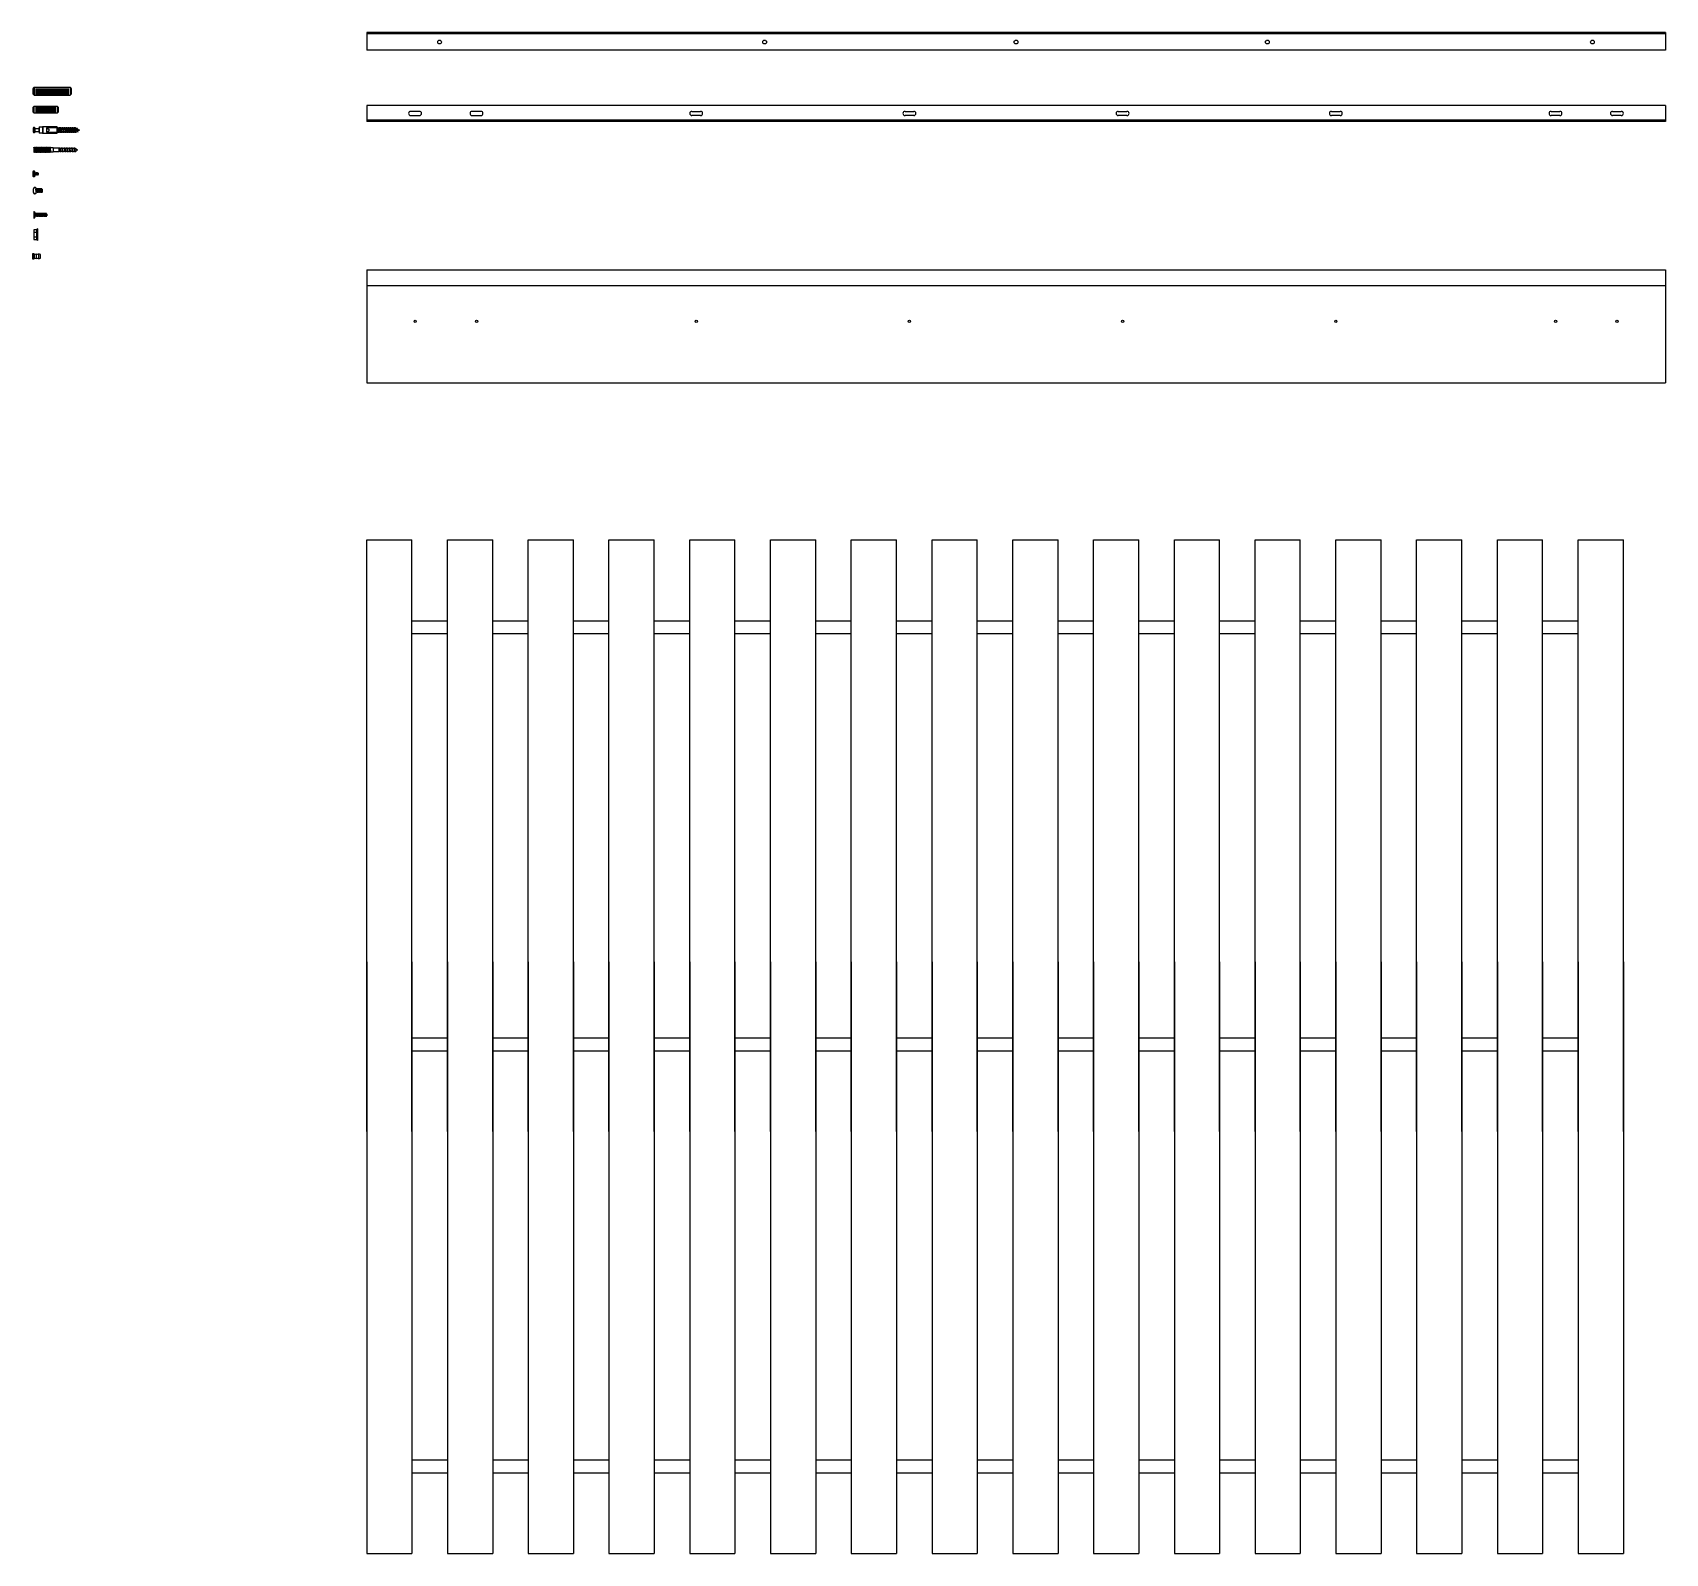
# Model space of a CAD drawing. Header units: millimetres. Extents: x -1233 to 3094, y -223 to 1764.
# Drawn here: x 1863.1 to 2115.8, y 118.8 to 354.3 of the extents above; entities that cross this region are included whole.
import ezdxf

# ---------------------------------------------------------------- set-up
doc = ezdxf.new("R2010")
doc.units = ezdxf.units.MM
doc.layers.get('0').update_dxf_attribs({"color": 8})
doc.layers.add('Vano viti', color=4, linetype='Continuous')
doc.layers.add('Viti', color=6, linetype='Continuous')

# ---------------------------------------------------------------- blocks, each defined once
blk = doc.blocks.new('101367')
for p, q in [((40.33, 268.19), (40.33, 267.01)), ((40.53, 268), (45.73, 268)), ((45.93, 268.19), (45.93, 267.01)), ((40.53, 267.8), (45.73, 267.8)), ((40.53, 267.6), (45.73, 267.6)), ((40.53, 267.4), (45.73, 267.4)), ((40.53, 267.2), (45.73, 267.2))]:
    blk.add_line(p, q)
blk.add_lwpolyline([(40.3, 268.17), (40.19, 268.06, 0.198912), (40.13, 267.92), (40.13, 267.28, 0.198912), (40.19, 267.14), (40.3, 267.03, 0.198912), (40.37, 267), (45.89, 267, 0.198912), (45.96, 267.03), (46.07, 267.14, 0.198912), (46.13, 267.28), (46.13, 267.92, 0.198912), (46.07, 268.06), (45.96, 268.17, 0.198912), (45.89, 268.2), (40.37, 268.2, 0.198912)], format="xyb", close=True)
blk = doc.blocks.new('101359')
for p, q in [((40.25, 264.26), (40.25, 265.24)), ((43.65, 265.15), (40.45, 265.15)), ((43.65, 264.95), (40.45, 264.95)), ((43.65, 264.75), (40.45, 264.75)), ((43.65, 264.55), (40.45, 264.55)), ((43.65, 264.35), (40.45, 264.35)), ((43.85, 265.24), (43.85, 264.26))]:
    blk.add_line(p, q)
blk.add_lwpolyline([(44.05, 265, 0.198912), (44.02, 265.08), (43.88, 265.22, 0.198932), (43.81, 265.25), (40.29, 265.25, 0.198544), (40.22, 265.22), (40.08, 265.08, 0.199261), (40.05, 265), (40.05, 264.49, 0.198038), (40.08, 264.42), (40.22, 264.28, 0.199807), (40.29, 264.25), (43.81, 264.25, 0.198893), (43.88, 264.28), (44.02, 264.42, 0.198912), (44.05, 264.49), (44.05, 265)], format="xyb")
blk = doc.blocks.new('105163')
for p, q in [((40.03, 251.93), (40.03, 251.53)), ((40.38, 252.23), (40.26, 252.23)), ((40.38, 251.23), (40.26, 251.23)), ((40.43, 252.18), (40.43, 251.28)), ((40.43, 252.13), (40.43, 251.33)), ((40.46, 251.98), (40.43, 252)), ((40.43, 251.47), (40.48, 251.43)), ((40.48, 252.03), (40.46, 251.98)), ((40.5, 251.48), (40.46, 251.98)), ((40.53, 251.98), (40.48, 252.03)), ((40.48, 251.43), (40.5, 251.48)), ((40.5, 251.48), (40.55, 251.43)), ((40.55, 252.03), (40.53, 251.98)), ((40.57, 251.48), (40.53, 251.98)), ((40.6, 251.98), (40.55, 252.03)), ((40.55, 251.43), (40.57, 251.48)), ((40.57, 251.48), (40.62, 251.43)), ((40.62, 252.03), (40.6, 251.98)), ((40.64, 251.48), (40.6, 251.98)), ((40.67, 251.98), (40.62, 252.03)), ((40.62, 251.43), (40.64, 251.48)), ((40.64, 251.48), (40.69, 251.43)), ((40.69, 252.03), (40.67, 251.98)), ((40.71, 251.48), (40.67, 251.98)), ((40.74, 251.98), (40.69, 252.03)), ((40.69, 251.43), (40.71, 251.48)), ((40.71, 251.48), (40.76, 251.43)), ((40.76, 252.03), (40.74, 251.98)), ((40.78, 251.48), (40.74, 251.98)), ((40.81, 251.98), (40.76, 252.03)), ((40.76, 251.43), (40.78, 251.48)), ((40.78, 251.48), (40.83, 251.43)), ((40.83, 252.03), (40.81, 251.98)), ((40.85, 251.48), (40.81, 251.98)), ((40.88, 251.98), (40.83, 252.03)), ((40.83, 251.43), (40.85, 251.48)), ((40.85, 251.48), (40.9, 251.43)), ((40.9, 252.03), (40.88, 251.98)), ((40.92, 251.48), (40.88, 251.98)), ((40.95, 251.98), (40.9, 252.03)), ((40.9, 251.43), (40.92, 251.48)), ((40.92, 251.48), (40.97, 251.43)), ((40.97, 252.03), (40.95, 251.98)), ((40.99, 251.48), (40.95, 251.98)), ((41.02, 251.98), (40.97, 252.03)), ((40.97, 251.43), (40.99, 251.48)), ((40.99, 251.48), (41.04, 251.43)), ((41.04, 252.03), (41.02, 251.98)), ((41.06, 251.48), (41.02, 251.98)), ((41.09, 251.98), (41.04, 252.03)), ((41.04, 251.43), (41.06, 251.48)), ((41.06, 251.48), (41.11, 251.43)), ((41.11, 252.03), (41.09, 251.98)), ((41.13, 251.48), (41.09, 251.98)), ((41.16, 251.98), (41.11, 252.03)), ((41.11, 251.43), (41.13, 251.48)), ((41.13, 251.48), (41.18, 251.43)), ((41.18, 252.03), (41.16, 251.98)), ((41.2, 251.48), (41.16, 251.98)), ((41.23, 251.98), (41.18, 252.03)), ((41.18, 251.43), (41.2, 251.48)), ((41.2, 251.48), (41.25, 251.43)), ((41.25, 252.03), (41.23, 251.98)), ((41.27, 251.48), (41.23, 251.98)), ((41.3, 251.98), (41.25, 252.03)), ((41.25, 251.43), (41.27, 251.48)), ((41.27, 251.48), (41.32, 251.43)), ((41.32, 252.03), (41.3, 251.98)), ((41.34, 251.48), (41.3, 251.98)), ((41.37, 251.98), (41.32, 252.03)), ((41.32, 251.43), (41.34, 251.48)), ((41.34, 251.48), (41.39, 251.43)), ((41.37, 251.98), (41.4, 251.98)), ((41.41, 251.48), (41.37, 251.98)), ((41.39, 251.43), (41.41, 251.48)), ((41.43, 251.95), (41.43, 251.5))]:
    blk.add_line(p, q)
for centre, radius, start, end in [((40.43, 251.87), 0.405, 124.5854, 172.7178), ((40.47, 251.61), 0.451, 190.1412, 232.7163), ((40.26, 252.13), 0.1, 90, 124.5854), ((40.26, 251.33), 0.1, 232.7163, 270), ((40.38, 252.18), 0.05, 0, 90), ((40.38, 251.28), 0.05, 270, 0), ((41.4, 251.95), 0.025, 0, 90), ((41.4, 251.5), 0.025, 277.6197, 0)]:
    blk.add_arc(centre, radius, start, end)
blk = doc.blocks.new('117327')
for p, q in [((40.06, 254.75), (40.08, 254.77)), ((40.08, 254.77), (40.08, 253.87)), ((40.28, 254.47), (40.23, 254.52)), ((40.23, 254.52), (40.23, 254.51)), ((40.24, 254.17), (40.23, 254.29)), ((40.23, 254.15), (40.24, 254.17)), ((40.24, 254.17), (40.29, 254.12)), ((40.3, 254.52), (40.28, 254.47)), ((40.31, 254.17), (40.28, 254.47)), ((40.29, 254.12), (40.31, 254.17)), ((40.35, 254.47), (40.3, 254.52)), ((40.31, 254.17), (40.36, 254.12)), ((40.37, 254.52), (40.35, 254.47)), ((40.38, 254.17), (40.35, 254.47)), ((40.36, 254.12), (40.38, 254.17)), ((40.42, 254.47), (40.37, 254.52)), ((40.38, 254.17), (40.43, 254.12)), ((40.44, 254.52), (40.42, 254.47)), ((40.45, 254.17), (40.42, 254.47)), ((40.43, 254.12), (40.45, 254.17)), ((40.49, 254.47), (40.44, 254.52)), ((40.45, 254.17), (40.5, 254.12)), ((40.51, 254.52), (40.49, 254.47)), ((40.52, 254.17), (40.49, 254.47)), ((40.5, 254.12), (40.52, 254.17)), ((40.56, 254.47), (40.51, 254.52)), ((40.52, 254.17), (40.57, 254.12)), ((40.58, 254.52), (40.56, 254.47)), ((40.59, 254.17), (40.56, 254.47)), ((40.57, 254.12), (40.59, 254.17)), ((40.63, 254.47), (40.58, 254.52)), ((40.59, 254.17), (40.64, 254.12)), ((40.65, 254.52), (40.63, 254.47)), ((40.66, 254.17), (40.63, 254.47)), ((40.64, 254.12), (40.66, 254.17)), ((40.7, 254.47), (40.65, 254.52)), ((40.66, 254.17), (40.71, 254.12)), ((40.72, 254.52), (40.7, 254.47)), ((40.73, 254.17), (40.7, 254.47)), ((40.71, 254.12), (40.73, 254.17)), ((40.77, 254.47), (40.72, 254.52)), ((40.73, 254.17), (40.78, 254.12)), ((40.8, 254.17), (40.77, 254.47)), ((40.77, 254.47), (40.8, 254.47)), ((40.78, 254.12), (40.8, 254.17)), ((40.8, 254.17), (40.8, 254.17)), ((40.83, 254.45), (40.83, 254.2))]:
    blk.add_line(p, q)
blk.add_lwpolyline([(40.08, 254.77), (40.2, 254.77, -0.414214), (40.23, 254.74), (40.23, 253.9, -0.414214), (40.2, 253.87), (40.08, 253.87), (40.06, 253.89, -0.198912), (40.03, 253.96), (40.03, 254.68)], format="xyb")
for centre, radius, start, end in [((40.13, 254.68), 0.1, 135, 180), ((40.8, 254.45), 0.025, 0, 90), ((40.8, 254.2), 0.025, 270, 0)]:
    blk.add_arc(centre, radius, start, end)
blk = doc.blocks.new('*U58')
blk.add_lwpolyline([(0, 0), (0, 0.1), (0.05, 0), (0.12, -0.4), (0.12, -0.5), (0.07, -0.4), (0, 0)])
blk = doc.blocks.new('*U59')
at = {"color": 0, "linetype": 'ByBlock', "lineweight": -2, "transparency": 16777216}
for p in [(42.38, 270.66), (42.66, 270.66), (42.93, 270.66), (43.21, 270.66), (43.49, 270.66), (43.76, 270.66)]:
    blk.add_blockref('*U58', p, dxfattribs=at)
blk = doc.blocks.new('110789')
for p, q in [((40.13, 246.71), (40.13, 245.81)), ((40.23, 246.71), (40.23, 245.81)), ((40.55, 246.46), (40.33, 246.46)), ((40.62, 246.06), (40.33, 246.06)), ((40.83, 246.46), (40.6, 246.46)), ((40.9, 246.06), (40.67, 246.06)), ((41.11, 246.46), (40.88, 246.46)), ((41.18, 246.06), (40.95, 246.06)), ((41.38, 246.46), (41.16, 246.46)), ((41.45, 246.06), (41.23, 246.06)), ((41.66, 246.46), (41.43, 246.46)), ((41.73, 246.06), (41.5, 246.06)), ((41.94, 246.46), (41.71, 246.46)), ((42.01, 246.06), (41.78, 246.06)), ((42.06, 246.46), (41.99, 246.46)), ((42.06, 246.06), (42.06, 246.06)), ((42.11, 246.43), (42.09, 246.45)), ((42.09, 246.08), (42.11, 246.1)), ((42.13, 246.39), (42.13, 246.13))]:
    blk.add_line(p, q)
blk.add_lwpolyline([(40.23, 246.71), (40.33, 246.46), (40.33, 246.06), (40.23, 245.81)])
for centre, start, end in [((40.18, 246.71), 360, 180), ((40.18, 245.81), 180, 0), ((42.06, 246.41), 45, 90), ((42.06, 246.11), 270, 315), ((42.08, 246.39), 0, 45), ((42.08, 246.13), 315, 0)]:
    blk.add_arc(centre, 0.05, start, end)
blk.add_blockref('*U59', (-1.83, -24.2))
blk = doc.blocks.new('*U65')
blk.add_lwpolyline([(-0.02, 0.1), (-0.02, 0.25), (0.03, 0.1), (0.14, -0.5), (0.14, -0.65), (0.09, -0.5), (-0.02, 0.1)])
blk = doc.blocks.new('*U66')
at = {"color": 0, "linetype": 'ByBlock', "lineweight": -2, "transparency": 16777216}
for p in [(42.38, 270.66), (42.69, 270.66), (42.99, 270.66), (43.3, 270.66), (43.61, 270.66), (43.91, 270.66), (44.22, 270.66), (44.53, 270.66), (44.83, 270.66)]:
    blk.add_blockref('*U65', p, dxfattribs=at)
blk = doc.blocks.new('123491')
for p, q in [((40.13, 259.05), (40.13, 258.5)), ((40.18, 259.21), (40.18, 258.34)), ((40.23, 259.22), (40.23, 258.32)), ((40.33, 259.21), (40.33, 258.33)), ((40.38, 259.02), (40.98, 259.02)), ((40.38, 258.52), (40.98, 258.52)), ((40.98, 259.02), (40.98, 258.52)), ((41, 259.09), (41.03, 259.12)), ((41, 258.45), (41.03, 258.42)), ((41.03, 259.27), (41.03, 259.12)), ((41.03, 259.12), (41.03, 258.42)), ((41.03, 258.42), (41.03, 258.27)), ((41.53, 259.27), (41.58, 259.3)), ((41.58, 258.25), (41.53, 258.27)), ((41.58, 259.3), (41.58, 258.25)), ((43.78, 259.07), (43.8, 259.07)), ((43.78, 258.47), (43.91, 258.47)), ((43.85, 259.07), (44.11, 259.07)), ((43.96, 258.47), (44.21, 258.47)), ((44.16, 259.07), (44.41, 259.07)), ((44.26, 258.47), (44.52, 258.47)), ((44.46, 259.07), (44.72, 259.07)), ((44.57, 258.47), (44.83, 258.47)), ((44.77, 259.07), (45.03, 259.07)), ((44.88, 258.47), (45.13, 258.47)), ((45.08, 259.07), (45.33, 259.07)), ((45.18, 258.47), (45.44, 258.47)), ((45.38, 259.07), (45.64, 259.07)), ((45.49, 258.47), (45.75, 258.47)), ((45.69, 259.07), (45.94, 259.07)), ((45.8, 258.47), (46.05, 258.47)), ((46, 259.07), (46.25, 259.07)), ((46.1, 258.47), (46.36, 258.47)), ((46.3, 259.07), (46.56, 259.07)), ((46.41, 258.47), (46.56, 258.47)), ((46.78, 259.02), (46.88, 258.97)), ((46.95, 258.61), (46.78, 258.52)), ((46.88, 258.97), (46.88, 259.12)), ((46.88, 259.12), (46.94, 258.94)), ((46.95, 258.61), (46.88, 258.97)), ((46.94, 258.94), (47.28, 258.77)), ((46.94, 258.94), (46.99, 258.63)), ((47, 258.46), (46.95, 258.61)), ((47.28, 258.77), (46.99, 258.63)), ((46.99, 258.63), (47, 258.46))]:
    blk.add_line(p, q)
for points in [[(40.18, 259.21), (40.23, 259.22), (40.31, 259.22, -0.344151), (40.34, 259.2), (40.38, 259.02), (40.38, 258.52), (40.34, 258.34, -0.344151), (40.31, 258.32), (40.23, 258.32), (40.18, 258.34)], [(42.18, 259.12), (42.43, 258.98, -0.259444), (42.54, 258.77), (42.54, 258.77, -0.259444), (42.43, 258.56), (42.18, 258.42)]]:
    blk.add_lwpolyline(points, format="xyb")
for points in [[(41.03, 259.27), (41.53, 259.27), (41.53, 258.27), (41.03, 258.27)], [(41.58, 259.3), (43.78, 259.3), (43.78, 258.25), (41.58, 258.25)], [(43.78, 259.12), (42.18, 259.12), (42.18, 258.42), (43.78, 258.42)], [(46.56, 259.07), (46.56, 259.22), (46.61, 259.07), (46.71, 258.49), (46.72, 258.33), (46.66, 258.48), (46.56, 259.07)]]:
    blk.add_lwpolyline(points)
for centre, radius, start, end in [((40.4, 259.05), 0.267, 144.3279, 181.2305), ((40.4, 258.49), 0.267, 178.7695, 215.6721), ((41.11, 259.03), 0.128, 154.7078, 182.2482), ((41.11, 258.52), 0.126, 177.5641, 205.4706), ((41.02, 259.07), 0.03, 135, 154.7078), ((41.02, 258.47), 0.03, 205.4706, 225), ((46.56, 258.97), 0.5, 270, 281.7764), ((46.56, 258.57), 0.5, 63.4349, 84.5343), ((46.56, 258.97), 0.5, 287.457, 296.5651)]:
    blk.add_arc(centre, radius, start, end)
blk.add_blockref('*U66', (1.44, -11.69))
blk = doc.blocks.new('*U62')
blk.add_lwpolyline([(-0.01, 0.05), (0, 0.15), (0.04, 0.05), (0.13, -0.45), (0.13, -0.55), (0.08, -0.45), (-0.01, 0.05)])
blk = doc.blocks.new('*U63')
at = {"color": 0, "linetype": 'ByBlock', "lineweight": -2, "transparency": 16777216}
for p in [(42.38, 270.66), (42.76, 270.66), (43.15, 270.66), (43.53, 270.66), (43.91, 270.66), (44.3, 270.66), (44.68, 270.66)]:
    blk.add_blockref('*U62', p, dxfattribs=at)
blk = doc.blocks.new('114334')
for p, q in [((40.21, 258.88), (40.27, 258.18)), ((40.21, 258.88), (40.21, 258.19)), ((40.22, 258.18), (40.27, 258.18)), ((42.79, 258.88), (42.73, 258.88)), ((42.79, 258.18), (42.79, 258.88)), ((44.09, 258.78), (44.09, 258.28))]:
    blk.add_line(p, q)
for points in [[(40.21, 258.88), (40.23, 258.93), (40.28, 258.88)], [(40.27, 258.18), (40.32, 258.13), (40.34, 258.18)], [(40.28, 258.88), (40.3, 258.93), (40.35, 258.88)], [(40.28, 258.88), (40.34, 258.18)], [(40.34, 258.18), (40.39, 258.13), (40.41, 258.18)], [(40.35, 258.88), (40.37, 258.93), (40.42, 258.88)], [(40.35, 258.88), (40.41, 258.18)], [(40.41, 258.18), (40.46, 258.13), (40.48, 258.18)], [(40.42, 258.88), (40.44, 258.93), (40.49, 258.88)], [(40.42, 258.88), (40.48, 258.18)], [(40.48, 258.18), (40.53, 258.13), (40.55, 258.18)], [(40.49, 258.88), (40.51, 258.93), (40.56, 258.88)], [(40.49, 258.88), (40.55, 258.18)], [(40.55, 258.18), (40.6, 258.13), (40.62, 258.18)], [(40.56, 258.88), (40.58, 258.93), (40.63, 258.88)], [(40.56, 258.88), (40.62, 258.18)], [(40.62, 258.18), (40.67, 258.13), (40.69, 258.18)], [(40.63, 258.88), (40.65, 258.93), (40.7, 258.88)], [(40.63, 258.88), (40.69, 258.18)], [(40.69, 258.18), (40.74, 258.13), (40.76, 258.18)], [(40.7, 258.88), (40.72, 258.93), (40.77, 258.88)], [(40.7, 258.88), (40.76, 258.18)], [(40.76, 258.18), (40.81, 258.13), (40.83, 258.18)], [(40.77, 258.88), (40.79, 258.93), (40.84, 258.88)], [(40.77, 258.88), (40.83, 258.18)], [(40.83, 258.18), (40.88, 258.13), (40.9, 258.18)], [(40.84, 258.88), (40.86, 258.93), (40.91, 258.88)], [(40.84, 258.88), (40.9, 258.18)], [(40.9, 258.18), (40.95, 258.13), (40.97, 258.18)], [(40.91, 258.88), (40.93, 258.93), (40.98, 258.88)], [(40.91, 258.88), (40.97, 258.18)], [(40.97, 258.18), (41.02, 258.13), (41.04, 258.18)], [(40.98, 258.88), (41, 258.93), (41.05, 258.88)], [(40.98, 258.88), (41.04, 258.18)], [(41.04, 258.18), (41.09, 258.13), (41.11, 258.18)], [(41.05, 258.88), (41.07, 258.93), (41.12, 258.88)], [(41.05, 258.88), (41.11, 258.18)], [(41.11, 258.18), (41.16, 258.13), (41.18, 258.18)], [(41.12, 258.88), (41.14, 258.93), (41.19, 258.88)], [(41.12, 258.88), (41.18, 258.18)], [(41.18, 258.18), (41.23, 258.13), (41.25, 258.18)], [(41.19, 258.88), (41.21, 258.93), (41.26, 258.88)], [(41.19, 258.88), (41.25, 258.18)], [(41.25, 258.18), (41.3, 258.13), (41.32, 258.18)], [(41.26, 258.88), (41.28, 258.93), (41.33, 258.88)], [(41.26, 258.88), (41.32, 258.18)], [(41.32, 258.18), (41.37, 258.13), (41.39, 258.18)], [(41.33, 258.88), (41.35, 258.93), (41.4, 258.88)], [(41.33, 258.88), (41.39, 258.18)], [(41.39, 258.18), (41.44, 258.13), (41.46, 258.18)], [(41.4, 258.88), (41.42, 258.93), (41.47, 258.88)], [(41.4, 258.88), (41.46, 258.18)], [(41.46, 258.18), (41.51, 258.13), (41.53, 258.18)], [(41.47, 258.88), (41.49, 258.93), (41.54, 258.88)], [(41.47, 258.88), (41.53, 258.18)], [(41.53, 258.18), (41.58, 258.13), (41.6, 258.18)], [(41.54, 258.88), (41.56, 258.93), (41.61, 258.88)], [(41.54, 258.88), (41.6, 258.18)], [(41.6, 258.18), (41.65, 258.13), (41.67, 258.18)], [(41.61, 258.88), (41.63, 258.93), (41.68, 258.88)], [(41.61, 258.88), (41.67, 258.18)], [(41.67, 258.18), (41.72, 258.13), (41.74, 258.18)], [(41.68, 258.88), (41.7, 258.93), (41.75, 258.88)], [(41.68, 258.88), (41.74, 258.18)], [(41.74, 258.18), (41.79, 258.13), (41.81, 258.18)], [(41.75, 258.88), (41.77, 258.93), (41.82, 258.88)], [(41.75, 258.88), (41.81, 258.18)], [(41.81, 258.18), (41.86, 258.13), (41.88, 258.18)], [(41.82, 258.88), (41.84, 258.93), (41.89, 258.88)], [(41.82, 258.88), (41.88, 258.18)], [(41.88, 258.18), (41.93, 258.13), (41.95, 258.18)], [(41.89, 258.88), (41.91, 258.93), (41.96, 258.88)], [(41.89, 258.88), (41.95, 258.18)], [(41.95, 258.18), (42, 258.13), (42.02, 258.18)], [(41.96, 258.88), (41.98, 258.93), (42.03, 258.88)], [(41.96, 258.88), (42.02, 258.18)], [(42.02, 258.18), (42.07, 258.13), (42.09, 258.18)], [(42.03, 258.88), (42.05, 258.93), (42.1, 258.88)], [(42.03, 258.88), (42.09, 258.18)], [(42.09, 258.18), (42.14, 258.13), (42.16, 258.18)], [(42.1, 258.88), (42.12, 258.93), (42.17, 258.88)], [(42.1, 258.88), (42.16, 258.18)], [(42.16, 258.18), (42.21, 258.13), (42.23, 258.18)], [(42.17, 258.88), (42.19, 258.93), (42.24, 258.88)], [(42.17, 258.88), (42.23, 258.18)], [(42.23, 258.18), (42.28, 258.13), (42.3, 258.18)], [(42.24, 258.88), (42.26, 258.93), (42.31, 258.88)], [(42.24, 258.88), (42.3, 258.18)], [(42.3, 258.18), (42.35, 258.13), (42.37, 258.18)], [(42.31, 258.88), (42.33, 258.93), (42.38, 258.88)], [(42.31, 258.88), (42.37, 258.18)], [(42.37, 258.18), (42.42, 258.13), (42.44, 258.18)], [(42.38, 258.88), (42.4, 258.93), (42.45, 258.88)], [(42.38, 258.88), (42.44, 258.18)], [(42.44, 258.18), (42.49, 258.13), (42.51, 258.18)], [(42.45, 258.88), (42.47, 258.93), (42.52, 258.88)], [(42.45, 258.88), (42.51, 258.18)], [(42.51, 258.18), (42.56, 258.13), (42.58, 258.18)], [(42.52, 258.88), (42.54, 258.93), (42.59, 258.88)], [(42.52, 258.88), (42.58, 258.18)], [(42.58, 258.18), (42.63, 258.13), (42.65, 258.18)], [(42.59, 258.88), (42.61, 258.93), (42.66, 258.88)], [(42.59, 258.88), (42.65, 258.18)], [(42.65, 258.18), (42.7, 258.13), (42.72, 258.18)], [(42.66, 258.88), (42.68, 258.93), (42.73, 258.88)], [(42.66, 258.88), (42.72, 258.18)], [(42.72, 258.18), (42.77, 258.13), (42.79, 258.18)], [(42.73, 258.88), (42.79, 258.18)], [(42.79, 258.88), (43.19, 258.88), (43.19, 258.18), (42.79, 258.18)], [(43.19, 258.83), (44.09, 258.83), (44.09, 258.23), (43.19, 258.23)], [(44.09, 258.78), (44.18, 258.78)], [(44.27, 258.28), (44.09, 258.28)], [(44.23, 258.78), (44.56, 258.78)], [(44.65, 258.28), (44.32, 258.28)], [(44.61, 258.78), (44.94, 258.78)], [(45.03, 258.28), (44.7, 258.28)], [(44.99, 258.78), (45.33, 258.78)], [(45.42, 258.28), (45.08, 258.28)], [(45.38, 258.78), (45.71, 258.78)], [(45.8, 258.28), (45.47, 258.28)], [(45.76, 258.78), (46.09, 258.78)], [(46.18, 258.28), (45.85, 258.28)], [(46.14, 258.78), (46.48, 258.78)], [(46.56, 258.28), (46.23, 258.28)]]:
    blk.add_lwpolyline(points)
blk.add_lwpolyline([(46.53, 258.78), (46.58, 258.78, -0.175452), (46.78, 258.71), (46.98, 258.54, -0.468375), (46.98, 258.52), (46.78, 258.35, -0.149), (46.61, 258.28, -0.149)], format="xyb")
blk.add_arc((40.22, 258.19), 0.01, 180, 270)
blk.add_blockref('*U63', (1.81, -11.93))
blk = doc.blocks.new('114254')
for p, q in [((40.13, 245.68), (40.13, 244.18)), ((40.63, 245.68), (40.13, 245.68)), ((40.13, 245.3), (40.63, 245.3)), ((40.63, 245.73), (40.63, 244.13)), ((40.63, 244.18), (40.63, 245.68)), ((40.73, 245.83), (40.73, 244.03)), ((40.73, 245.83), (40.73, 245.83)), ((40.13, 244.55), (40.63, 244.55)), ((40.13, 244.18), (40.63, 244.18)), ((40.73, 244.03), (40.73, 244.03))]:
    blk.add_line(p, q)
for centre, start, end in [((40.73, 245.73), 90, 180), ((40.73, 244.13), 180, 270)]:
    blk.add_arc(centre, 0.1, start, end)
blk = doc.blocks.new('102267')
for p, q in [((40.23, 240.58), (40.23, 239.78)), ((40.23, 240.58), (40.33, 240.48)), ((40.23, 239.78), (40.33, 239.88))]:
    blk.add_line(p, q)
for points in [[(40.23, 240.58), (40.04, 240.58, 0.414214), (40.03, 240.57), (40.03, 239.79, 0.414214), (40.04, 239.78), (40.23, 239.78)], [(40.63, 239.88), (40.34, 239.78, -0.511918), (40.33, 239.79), (40.33, 240.56, -0.511918), (40.34, 240.57), (40.63, 240.48)], [(40.93, 239.88), (40.64, 239.78, -0.511918), (40.63, 239.79), (40.63, 240.56, -0.511918), (40.64, 240.57), (40.93, 240.48)]]:
    blk.add_lwpolyline(points, format="xyb")
blk.add_lwpolyline([(40.93, 240.56), (40.93, 239.79, 0.511918), (40.94, 239.78), (41.22, 239.87, 0.322823), (41.23, 239.88), (41.23, 240.47, 0.322823), (41.22, 240.48), (40.94, 240.57, 0.511918)], format="xyb", close=True)

msp = doc.modelspace()

# ---------------------------------------------------------------- linework, layer by layer
for p, q in [((2115.76, 354.27), (1914.76, 354.27)), ((1914.76, 354.27), (1914.76, 351.57)), ((2115.76, 354.07), (1914.76, 354.07)), ((2115.76, 354.27), (2115.76, 351.57)), ((2115.76, 351.57), (1914.76, 351.57)), ((2115.76, 343.01), (1914.76, 343.01)), ((1914.76, 343.01), (1914.76, 340.51)), ((2115.76, 343.01), (2115.76, 340.51)), ((2115.76, 340.71), (1914.76, 340.71)), ((2115.76, 340.51), (1914.76, 340.51)), ((1914.76, 317.56), (1914.76, 300.06)), ((1914.76, 300.06), (2115.76, 300.06)), ((1914.76, 184.11), (1914.76, 275.71)), ((1914.76, 275.71), (1921.76, 275.71)), ((1921.76, 184.11), (1921.76, 275.71)), ((1927.26, 275.71), (1934.26, 275.71)), ((1927.26, 184.11), (1927.26, 275.71)), ((1934.26, 184.11), (1934.26, 275.71)), ((1939.76, 184.11), (1939.76, 275.71)), ((1939.76, 275.71), (1946.76, 275.71)), ((1946.76, 184.11), (1946.76, 275.71)), ((1952.26, 275.71), (1959.26, 275.71)), ((1952.26, 184.11), (1952.26, 275.71)), ((1959.26, 184.11), (1959.26, 275.71)), ((1964.76, 184.11), (1964.76, 275.71)), ((1964.76, 275.71), (1971.76, 275.71)), ((1971.76, 184.11), (1971.76, 275.71)), ((1977.26, 275.71), (1984.26, 275.71)), ((1977.26, 184.11), (1977.26, 275.71)), ((1984.26, 184.11), (1984.26, 275.71)), ((1989.76, 184.11), (1989.76, 275.71)), ((1989.76, 275.71), (1996.76, 275.71)), ((1996.76, 184.11), (1996.76, 275.71)), ((2002.26, 184.11), (2002.26, 275.71)), ((2002.26, 275.71), (2009.26, 275.71)), ((2009.26, 184.11), (2009.26, 275.71)), ((2014.76, 184.11), (2014.76, 275.71)), ((2014.76, 275.71), (2021.76, 275.71)), ((2021.76, 184.11), (2021.76, 275.71)), ((2027.26, 184.11), (2027.26, 275.71)), ((2027.26, 275.71), (2034.26, 275.71)), ((2034.26, 184.11), (2034.26, 275.71)), ((2039.76, 184.11), (2039.76, 275.71)), ((2039.76, 275.71), (2046.76, 275.71)), ((2046.76, 184.11), (2046.76, 275.71)), ((2052.26, 184.11), (2052.26, 275.71)), ((2052.26, 275.71), (2059.26, 275.71)), ((2059.26, 184.11), (2059.26, 275.71)), ((2064.76, 184.11), (2064.76, 275.71)), ((2064.76, 275.71), (2071.76, 275.71)), ((2071.76, 184.11), (2071.76, 275.71)), ((2077.26, 184.11), (2077.26, 275.71)), ((2077.26, 275.71), (2084.26, 275.71)), ((2084.26, 184.11), (2084.26, 275.71)), ((2089.76, 184.11), (2089.76, 275.71)), ((2089.76, 275.71), (2096.76, 275.71)), ((2096.76, 184.11), (2096.76, 275.71)), ((2102.26, 184.11), (2102.26, 275.71)), ((2102.26, 275.71), (2109.26, 275.71)), ((2109.26, 184.11), (2109.26, 275.71)), ((1921.76, 263.21), (1927.26, 263.21)), ((1934.26, 263.21), (1939.76, 263.21)), ((1946.76, 263.21), (1952.26, 263.21)), ((1959.26, 263.21), (1964.76, 263.21)), ((1971.76, 263.21), (1977.26, 263.21)), ((1984.26, 263.21), (1989.76, 263.21)), ((1996.76, 263.21), (2002.26, 263.21)), ((2009.26, 263.21), (2014.76, 263.21)), ((2021.76, 263.21), (2027.26, 263.21)), ((2034.26, 263.21), (2039.76, 263.21)), ((2046.76, 263.21), (2052.26, 263.21)), ((2059.26, 263.21), (2064.76, 263.21)), ((2071.76, 263.21), (2077.26, 263.21)), ((2084.26, 263.21), (2089.76, 263.21)), ((2096.76, 263.21), (2102.26, 263.21)), ((1921.76, 261.21), (1927.26, 261.21)), ((1934.26, 261.21), (1939.76, 261.21)), ((1946.76, 261.21), (1952.26, 261.21)), ((1959.26, 261.21), (1964.76, 261.21)), ((1971.76, 261.21), (1977.26, 261.21)), ((1984.26, 261.21), (1989.76, 261.21)), ((1996.76, 261.21), (2002.26, 261.21)), ((2009.26, 261.21), (2014.76, 261.21)), ((2021.76, 261.21), (2027.26, 261.21)), ((2034.26, 261.21), (2039.76, 261.21)), ((2046.76, 261.21), (2052.26, 261.21)), ((2059.26, 261.21), (2064.76, 261.21)), ((2071.76, 261.21), (2077.26, 261.21)), ((2084.26, 261.21), (2089.76, 261.21)), ((2096.76, 261.21), (2102.26, 261.21)), ((1914.76, 210.38), (1914.76, 118.78)), ((1921.76, 210.38), (1921.76, 118.78)), ((1927.26, 210.38), (1927.26, 118.78)), ((1934.26, 210.38), (1934.26, 118.78)), ((1939.76, 210.38), (1939.76, 118.78)), ((1946.76, 210.38), (1946.76, 118.78)), ((1952.26, 210.38), (1952.26, 118.78)), ((1959.26, 210.38), (1959.26, 118.78)), ((1964.76, 210.38), (1964.76, 118.78)), ((1971.76, 210.38), (1971.76, 118.78)), ((1977.26, 210.38), (1977.26, 118.78)), ((1984.26, 210.38), (1984.26, 118.78)), ((1989.76, 210.38), (1989.76, 118.78)), ((1996.76, 210.38), (1996.76, 118.78)), ((2002.26, 210.38), (2002.26, 118.78)), ((2009.26, 210.38), (2009.26, 118.78)), ((2014.76, 210.38), (2014.76, 118.78)), ((2021.76, 210.38), (2021.76, 118.78)), ((2027.26, 210.38), (2027.26, 118.78)), ((2034.26, 210.38), (2034.26, 118.78)), ((2039.76, 210.38), (2039.76, 118.78)), ((2046.76, 210.38), (2046.76, 118.78)), ((2052.26, 210.38), (2052.26, 118.78)), ((2059.26, 210.38), (2059.26, 118.78)), ((2064.76, 210.38), (2064.76, 118.78)), ((2071.76, 210.38), (2071.76, 118.78)), ((2077.26, 210.38), (2077.26, 118.78)), ((2084.26, 210.38), (2084.26, 118.78)), ((2089.76, 210.38), (2089.76, 118.78)), ((2096.76, 210.38), (2096.76, 118.78)), ((2102.26, 210.38), (2102.26, 118.78)), ((2109.26, 210.38), (2109.26, 118.78)), ((1921.76, 198.61), (1927.26, 198.61)), ((1934.26, 198.61), (1939.76, 198.61)), ((1946.76, 198.61), (1952.26, 198.61)), ((1959.26, 198.61), (1964.76, 198.61)), ((1971.76, 198.61), (1977.26, 198.61)), ((1984.26, 198.61), (1989.76, 198.61)), ((1996.76, 198.61), (2002.26, 198.61)), ((2009.26, 198.61), (2014.76, 198.61)), ((2021.76, 198.61), (2027.26, 198.61)), ((2034.26, 198.61), (2039.76, 198.61)), ((2046.76, 198.61), (2052.26, 198.61)), ((2059.26, 198.61), (2064.76, 198.61)), ((2071.76, 198.61), (2077.26, 198.61)), ((2084.26, 198.61), (2089.76, 198.61)), ((2096.76, 198.61), (2102.26, 198.61)), ((1921.76, 196.61), (1927.26, 196.61)), ((1934.26, 196.61), (1939.76, 196.61)), ((1946.76, 196.61), (1952.26, 196.61)), ((1959.26, 196.61), (1964.76, 196.61)), ((1971.76, 196.61), (1977.26, 196.61)), ((1984.26, 196.61), (1989.76, 196.61)), ((1996.76, 196.61), (2002.26, 196.61)), ((2009.26, 196.61), (2014.76, 196.61)), ((2021.76, 196.61), (2027.26, 196.61)), ((2034.26, 196.61), (2039.76, 196.61)), ((2046.76, 196.61), (2052.26, 196.61)), ((2059.26, 196.61), (2064.76, 196.61)), ((2071.76, 196.61), (2077.26, 196.61)), ((2084.26, 196.61), (2089.76, 196.61)), ((2096.76, 196.61), (2102.26, 196.61)), ((1921.76, 133.28), (1927.26, 133.28)), ((1934.26, 133.28), (1939.76, 133.28)), ((1946.76, 133.28), (1952.26, 133.28)), ((1959.26, 133.28), (1964.76, 133.28)), ((1971.76, 133.28), (1977.26, 133.28)), ((1984.26, 133.28), (1989.76, 133.28)), ((1996.76, 133.28), (2002.26, 133.28)), ((2009.26, 133.28), (2014.76, 133.28)), ((2021.76, 133.28), (2027.26, 133.28)), ((2034.26, 133.28), (2039.76, 133.28)), ((2046.76, 133.28), (2052.26, 133.28)), ((2059.26, 133.28), (2064.76, 133.28)), ((2071.76, 133.28), (2077.26, 133.28)), ((2084.26, 133.28), (2089.76, 133.28)), ((2096.76, 133.28), (2102.26, 133.28)), ((1921.76, 131.28), (1927.26, 131.28)), ((1934.26, 131.28), (1939.76, 131.28)), ((1946.76, 131.28), (1952.26, 131.28)), ((1959.26, 131.28), (1964.76, 131.28)), ((1971.76, 131.28), (1977.26, 131.28)), ((1984.26, 131.28), (1989.76, 131.28)), ((1996.76, 131.28), (2002.26, 131.28)), ((2009.26, 131.28), (2014.76, 131.28)), ((2021.76, 131.28), (2027.26, 131.28)), ((2034.26, 131.28), (2039.76, 131.28)), ((2046.76, 131.28), (2052.26, 131.28)), ((2059.26, 131.28), (2064.76, 131.28)), ((2071.76, 131.28), (2077.26, 131.28)), ((2084.26, 131.28), (2089.76, 131.28)), ((2096.76, 131.28), (2102.26, 131.28)), ((1914.76, 118.78), (1921.76, 118.78)), ((1927.26, 118.78), (1934.26, 118.78)), ((1939.76, 118.78), (1946.76, 118.78)), ((1952.26, 118.78), (1959.26, 118.78)), ((1964.76, 118.78), (1971.76, 118.78)), ((1977.26, 118.78), (1984.26, 118.78)), ((1989.76, 118.78), (1996.76, 118.78)), ((2002.26, 118.78), (2009.26, 118.78)), ((2014.76, 118.78), (2021.76, 118.78)), ((2027.26, 118.78), (2034.26, 118.78)), ((2039.76, 118.78), (2046.76, 118.78)), ((2052.26, 118.78), (2059.26, 118.78)), ((2064.76, 118.78), (2071.76, 118.78)), ((2077.26, 118.78), (2084.26, 118.78)), ((2089.76, 118.78), (2096.76, 118.78)), ((2102.26, 118.78), (2109.26, 118.78))]:
    msp.add_line(p, q)
for points in [[(1922.64, 342.08), (1921.58, 342.08)], [(1921.58, 341.43), (1922.64, 341.43)], [(1922.93, 342.08), (1922.64, 342.08)], [(1922.64, 341.43), (1922.93, 341.43)], [(1932.14, 342.08), (1931.08, 342.08)], [(1931.08, 341.43), (1931.38, 341.43)], [(1931.38, 341.43), (1932.43, 341.43)], [(1932.43, 342.08), (1932.14, 342.08)], [(1965.08, 342.08), (1966.14, 342.08)], [(1966.14, 341.43), (1965.08, 341.43)], [(1966.14, 342.08), (1966.43, 342.08)], [(1966.43, 341.43), (1966.14, 341.43)], [(1998.08, 342.08), (1999.14, 342.08)], [(1999.14, 341.43), (1998.08, 341.43)], [(1999.14, 342.08), (1999.43, 342.08)], [(1999.43, 341.43), (1999.14, 341.43)], [(2031.08, 342.08), (2032.14, 342.08)], [(2032.14, 341.43), (2031.08, 341.43)], [(2032.14, 342.08), (2032.43, 342.08)], [(2032.43, 341.43), (2032.14, 341.43)], [(2064.08, 342.08), (2065.14, 342.08)], [(2065.14, 341.43), (2064.08, 341.43)], [(2065.14, 342.08), (2065.43, 342.08)], [(2065.43, 341.43), (2065.14, 341.43)], [(2098.08, 342.08), (2099.14, 342.08)], [(2099.14, 341.43), (2098.08, 341.43)], [(2099.14, 342.08), (2099.43, 342.08)], [(2099.43, 341.43), (2099.14, 341.43)], [(2107.58, 342.08), (2108.64, 342.08)], [(2108.64, 341.43), (2107.58, 341.43)], [(2108.64, 342.08), (2108.93, 342.08)], [(2108.93, 341.43), (2108.64, 341.43)], [(1914.76, 317.56), (2115.76, 317.56), (2115.76, 300.06)], [(2115.76, 315.06), (2115.76, 315.06), (1914.76, 315.06)]]:
    msp.add_lwpolyline(points)
for centre in [(1926.04, 352.82), (1976.35, 352.82), (2015.26, 352.82), (2054.16, 352.82), (2104.47, 352.82)]:
    msp.add_circle(centre, 0.293)
for centre, start, end in [((1921.58, 341.76), 90, 270), ((1922.93, 341.76), 270, 90), ((1931.08, 341.76), 90, 270), ((1932.43, 341.76), 270, 90), ((1965.08, 341.76), 90, 270), ((1966.43, 341.76), 270, 90), ((1998.08, 341.76), 90, 270), ((1999.43, 341.76), 270, 90), ((2031.08, 341.76), 90, 270), ((2032.43, 341.76), 270, 90), ((2064.08, 341.76), 90, 270), ((2065.43, 341.76), 270, 90), ((2098.08, 341.76), 90, 270), ((2099.43, 341.76), 270, 90), ((2107.58, 341.76), 90, 270), ((2108.93, 341.76), 270, 90)]:
    msp.add_arc(centre, 0.325, start, end)
at = {"layer": 'Vano viti'}
for centre in [(1922.26, 309.56), (1931.76, 309.56), (1965.76, 309.56), (1998.76, 309.56), (2031.76, 309.56), (2064.76, 309.56), (2098.76, 309.56), (2108.26, 309.56)]:
    msp.add_circle(centre, 0.175, dxfattribs=at)

# ---------------------------------------------------------------- block references
at = {"layer": 'Viti'}
for name, p in [('101367', (1822.95, 77.59)), ('101359', (1823.03, 77.59)), ('123491', (1823.03, 80.42)), ('114334', (1823.03, 77.59)), ('117327', (1823.1, 78.08)), ('105163', (1823.1, 78.08)), ('110789', (1823.1, 79.79)), ('114254', (1823.1, 78.08)), ('102267', (1823.03, 79.46))]:
    msp.add_blockref(name, p, dxfattribs=at)

doc.saveas('drawing.dxf')
